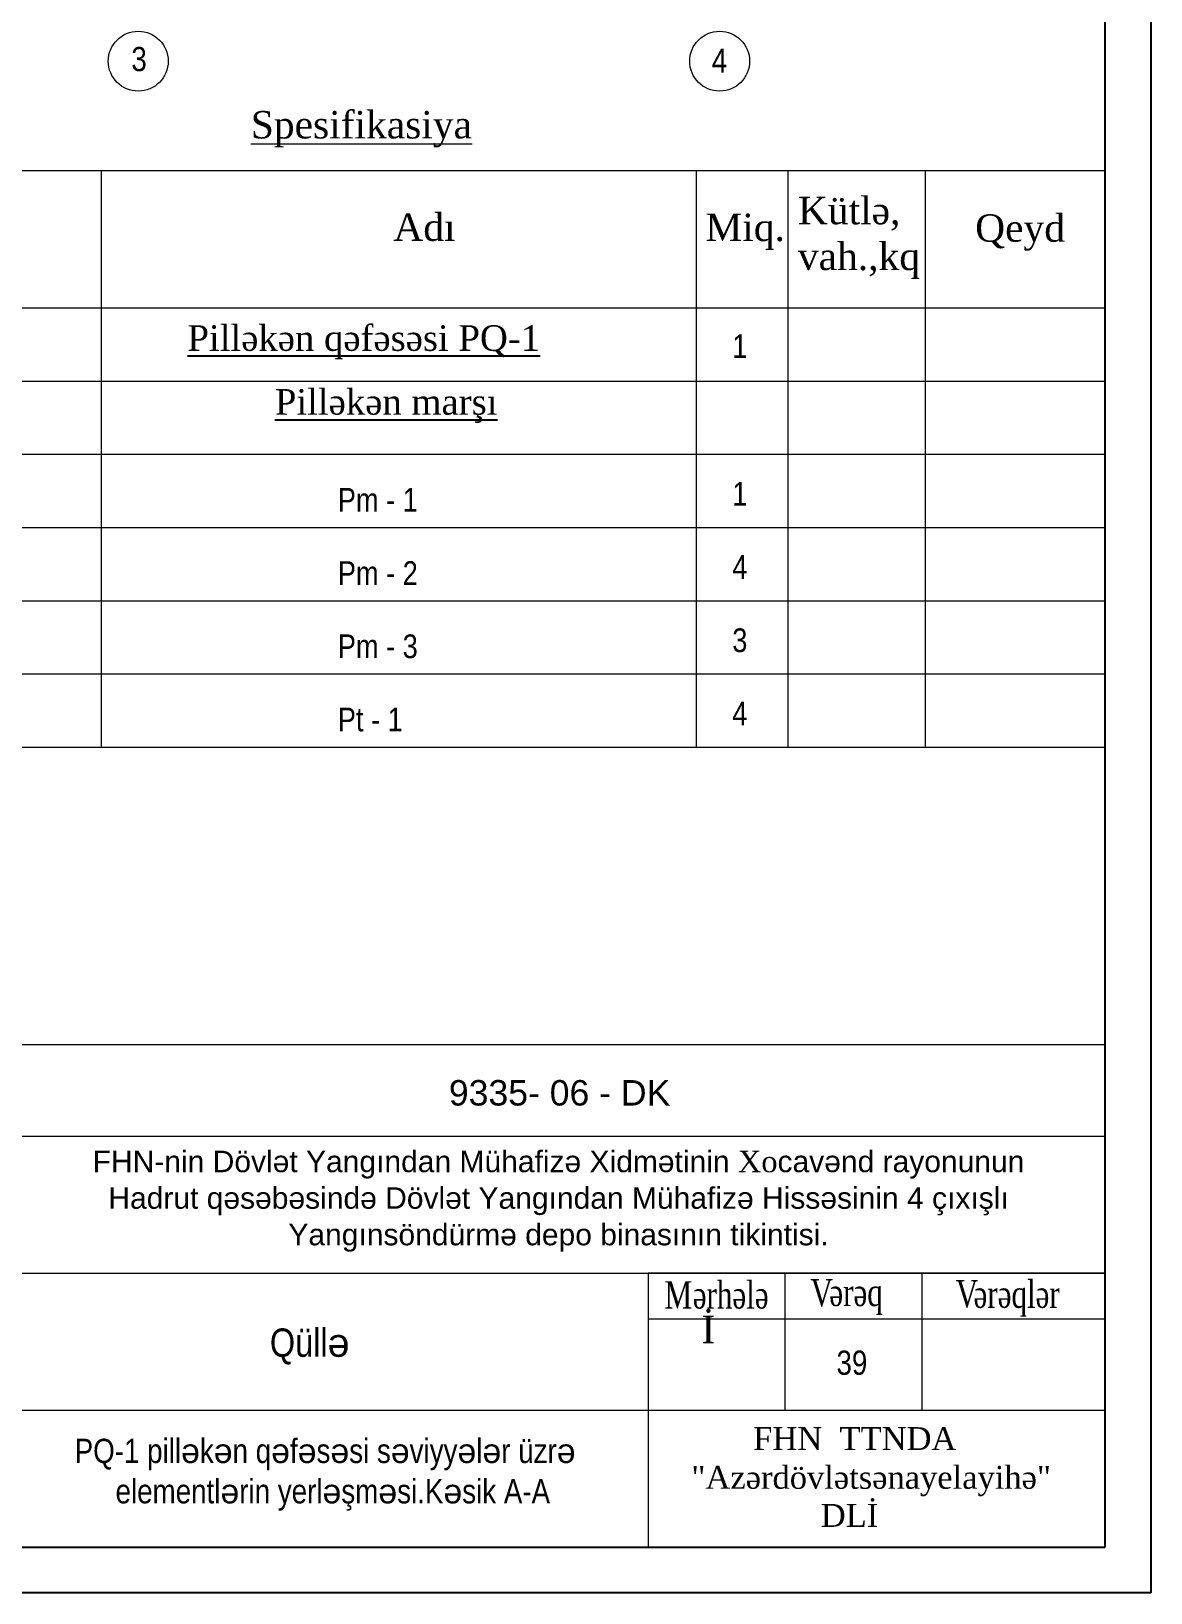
# Model space of a CAD drawing. Header units: millimetres. Extents: x -149347 to 251215, y -2929184 to -2541447.
# Drawn here: x 178902 to 190456, y -2580606 to -2564484 of the extents above; entities that cross this region are included whole.
import ezdxf

# ---------------------------------------------------------------- set-up
doc = ezdxf.new("R2010")
doc.units = ezdxf.units.MM
for name, color, linetype, lineweight in [('cedvel  0.09', 7, 'Continuous', 13), ('Text blocks_Ном._пера__1', 7, 'Continuous', 15), ('перегородка', 130, 'Continuous', 20)]:
    doc.layers.add(name, color=color, linetype=linetype, lineweight=lineweight)
doc.styles.add('400', font='times.ttf', dxfattribs={"width": 0.75, "height": 300})
doc.styles.add('Arial', font='arial.ttf')
doc.styles.get("Standard").update_dxf_attribs({"font": 'times.ttf'})
doc.styles.add('style6', font='ARIALN.TTF', dxfattribs={"height": 300})
doc.styles.add('Times New  Roman', font='times.ttf')
doc.styles.add('Times New Roman', font='times.ttf')

# ---------------------------------------------------------------- blocks, each defined once
blk = doc.blocks.new('mekteb')
at = {"color": 0, "lineweight": 25}
for p, q in [((139843, -1821466), (139843, -1849866)), ((139843, -1849866), (99643, -1849866))]:
    blk.add_line(p, q, dxfattribs=at)
at = {"color": 0, "lineweight": 25, "ltscale": 15}
for p, q in [((139343, -1849366), (139343, -1821966)), ((101643, -1849366), (139343, -1849366))]:
    blk.add_line(p, q, dxfattribs=at)
at = {"linetype": 'Continuous', "lineweight": 15}
for p, q in [((120843, -1844866), (139343, -1844866)), ((120843, -1846366), (139343, -1846366)), ((135843, -1847866), (135843, -1846366)), ((137343, -1847866), (137343, -1846366)), ((134343, -1846866), (139343, -1846866)), ((120843, -1847866), (139343, -1847866)), ((120843, -1849366), (139343, -1849366))]:
    blk.add_line(p, q, dxfattribs=at)
for points in [[(120843, -1849366), (139343, -1849366), (139343, -1843866), (120843, -1843866)], [(134343, -1849366), (139343, -1849366), (139343, -1846366), (134343, -1846366)]]:
    blk.add_lwpolyline(points, close=True, dxfattribs=at)
at = {"lineweight": 25, "ltscale": 15, "style": '400', "width": 0.75}
for s, p in [(' M', (134437, -1846755)), ('ərhələ', (134831, -1846755)), ('V', (136119, -1846732)), ('ərəq', (136326, -1846728)), ('   V', (137454, -1846743)), ('ərəqlər', (137904, -1846747))]:
    blk.add_text(s, height=300, dxfattribs=at).set_placement(p)
at = {"lineweight": 25, "ltscale": 15, "attachment_point": 1, "style": 'Times New Roman'}
for s, insert, char_height, width in [('{\\fTimes New Roman|b0|i0|c238|p18;\\H0.42397x;İ\\fTimes New Roman|b0|i0|c186|p18;\\H2.3586x;      }', (134926, -1846834), 707.62, 10102.13), ('"{\\fTimes New Roman|b0|i0|c238|p18;Azərdövlətsənayelayihə"\\P              } {\\fTimes New Roman|b0|i0|c238|p18;DLİ}', (134816, -1848478), 250, 8698.57)]:
    blk.add_mtext(s, dxfattribs=dict(at, insert=insert, char_height=char_height, width=width))
at = {"lineweight": 25, "insert": (130203, -1846973), "char_height": 310, "width": 5486.13, "attachment_point": 1, "style": 'style6'}
blk.add_mtext('{\\C0;Q\\fArial Narrow|b0|i0|c238|p34;üll\\fArial|b0|i0|c0|p34;ə}', dxfattribs=at)
at = {"lineweight": 25, "ltscale": 15, "insert": (135115, -1848053), "char_height": 250, "attachment_point": 1, "style": 'Times New Roman'}
blk.add_mtext('  {\\fTimes New Roman|b0|i0|c238|p18;  FHN  TTNDA}', dxfattribs=at)
at = {"layer": 'Text blocks_Ном._пера__1', "linetype": 'Continuous', "lineweight": 25, "insert": (128266, -1845580), "char_height": 235, "width": 10191.85, "attachment_point": 4, "line_spacing_factor": 1.021551, "style": 'Arial'}
blk.add_mtext('\\pxqc;{\\fArial|b0|i0|c238|p34;\\C256;FHN-nin Dövlət Yangından Mühafizə Xidmətinin \\fTimes New Roman|b0|i0|c204|p18;Xo\\fArial|b0|i0|c238|p34;cavənd rayonunun Hadrut qəsəbəsində Dövlət Yangından Mühafizə Hissəsinin 4 çıxışlı Yangınsöndürmə depo binasının tikintisi.}', dxfattribs=at)
at = {"layer": 'перегородка', "lineweight": 30, "insert": (132162, -1844536), "char_height": 441.245, "width": 6524.89, "attachment_point": 7, "style": 'Arial'}
blk.add_mtext('{\\fArial|b0|i0|c238|p34;\\H0.63158x;\\C7;9335\\fArial|b0|i0|c204|p34;- \\fArial|b0|i0|c238|p34;06\\fArial|b0|i0|c204|p34; - DK}', dxfattribs=at)

msp = doc.modelspace()

# ---------------------------------------------------------------- linework, layer by layer
at = {"lineweight": 20}
for p, q in [((189984.58401, -2565926.69318), (172538.86565, -2565926.69318)), ((179624.97254, -2565926.69318), (179624.97254, -2567343.91456)), ((185766.26518, -2565926.69318), (185766.26518, -2567343.91456)), ((186711.07943, -2565926.69318), (186711.07943, -2567343.91456)), ((188128.30081, -2565926.69318), (188128.30081, -2567343.91456)), ((189984.58401, -2565926.69318), (189984.58401, -2567343.91456)), ((189984.58401, -2567343.91456), (172538.86565, -2567343.91456)), ((179624.97254, -2567343.91456), (179624.97254, -2571879.02297)), ((185766.26518, -2567343.91456), (185766.26518, -2571879.02297)), ((186711.07943, -2567343.91456), (186711.07943, -2571879.02297)), ((188128.30081, -2567343.91456), (188128.30081, -2571879.02297)), ((189984.58401, -2567343.91456), (189984.58401, -2571879.02297)), ((189984.58401, -2568099.76596), (172538.86565, -2568099.76596))]:
    msp.add_line(p, q, dxfattribs=at)
at = {"color": 231, "lineweight": 15, "ltscale": 50}
for centre in [(180007.04958, -2564793.56528), (186007.04958, -2564793.56528)]:
    msp.add_circle(centre, 309.16622, dxfattribs=at)
at = {"layer": 'cedvel  0.09', "lineweight": 20}
for p, q in [((189984.58401, -2568855.61736), (172538.86565, -2568855.61736)), ((189984.58401, -2569611.46877), (172538.86565, -2569611.46877)), ((189984.58401, -2570367.32017), (172538.86565, -2570367.32017)), ((189984.58401, -2571123.17157), (172538.86565, -2571123.17157)), ((189984.58401, -2571879.02297), (172538.86565, -2571879.02297))]:
    msp.add_line(p, q, dxfattribs=at)

# ---------------------------------------------------------------- block references
at = {"lineweight": 15, "xscale": 0.9430204144289575, "yscale": 0.9430204144289575, "zscale": 0.9430204144289575}
msp.add_blockref('mekteb', (58581.10742, -836144.44384), dxfattribs=at)

# ---------------------------------------------------------------- texts
at = {"color": 231, "lineweight": 15, "ltscale": 50, "char_height": 250, "attachment_point": 1, "style": 'style6'}
for s, insert in [('3', (179935.85836, -2564646.50582)), ('4', (185925.25358, -2564662.73273))]:
    msp.add_mtext_dynamic_manual_height_columns(s, width=157.5516269, gutter_width=12.5, heights=[0], dxfattribs=dict(at, insert=insert))
at = {"color": 7, "lineweight": 5, "ltscale": 15, "char_height": 283.4442757, "width": 998.1002779, "attachment_point": 1, "style": 'Times New  Roman'}
for s, insert in [('{\\fTimes New Roman|b0|i0|c238|p18;\\LSpesifikasiya}', (181168.32873, -2565307.79552)), ('{\\fTimes New Roman|b0|i0|c238|p18;Kütlə,\\Pvah.,kq}', (186814.71143, -2566194.07034)), ('{\\fTimes New Roman|b0|i0|c238|p18;Adı}', (182639.44378, -2566365.27839)), ('{\\fTimes New Roman|b0|i0|c238|p18;Miq.}', (185860.17922, -2566366.77958)), ('{\\fTimes New Roman|b0|i0|c238|p18;Qeyd}', (188644.0333, -2566374.43412))]:
    msp.add_mtext(s, dxfattribs=dict(at, insert=insert))
at = {"lineweight": 25, "char_height": 377.9257009, "width": 5478.8458114, "attachment_point": 1}
for s, insert in [('{\\fTimes New Roman|b0|i0|c238|p18;\\H0.7x;\\LPilləkən qəfəsəsi PQ-1}', (180514.427, -2567519.80456)), ('{\\fTimes New Roman|b0|i0|c238|p18;\\H0.7x;\\LPilləkən marşı \\H1.0714x; \\H1.3333x;\\l  }', (181416.3511, -2568178.93413))]:
    msp.add_mtext(s, dxfattribs=dict(at, insert=insert))
at = {"lineweight": 40, "char_height": 244.6137223, "attachment_point": 1, "style": 'style6'}
for s, insert, width in [('{\\fArial Narrow|b0|i0|c238|p34;1   }', (186137.39981, -2567613.92722), 11935.6937461), ('{\\fArial Narrow|b0|i0|c238|p34;1 }', (186137.39981, -2569137.73882), 11935.6937461), ('{\\fArial Narrow|b0|i0|c238|p34;Pm - 1   }', (182066.49356, -2569200.51152), 2665.3135037), ('{\\fArial Narrow|b0|i0|c238|p34;Pm - 2   }', (182066.49356, -2569956.36292), 2665.3135037), ('{\\fArial Narrow|b0|i0|c238|p34;4 }', (186137.39981, -2569893.59022), 11935.6937461), ('{\\fArial Narrow|b0|i0|c238|p34;Pm - 3   }', (182066.49356, -2570712.21432), 2665.3135037), ('{\\fArial Narrow|b0|i0|c238|p34;3}', (186137.39981, -2570649.44162), 11935.6937461), ('{\\fArial Narrow|b0|i0|c238|p34;4}', (186137.39981, -2571405.29302), 11935.6937461), ('{\\fArial Narrow|b0|i0|c238|p34;Pt - 1   }', (182066.49356, -2571468.06573), 2665.3135037)]:
    msp.add_mtext(s, dxfattribs=dict(at, insert=insert, width=width))
at = {"color": 1, "lineweight": 13, "insert": (186989.89036, -2578232.63699), "char_height": 300, "width": 8219.7560505, "attachment_point": 5, "style": 'style6'}
msp.add_mtext('{\\fArial Narrow|b0|i0|c238|p34;        \\H0.83333x;39}', dxfattribs=at)
at = {"lineweight": 15, "insert": (173066.28332, -2579016.50195), "char_height": 260, "width": 16702.7405296, "attachment_point": 1, "style": 'style6'}
msp.add_mtext('\\pxqc;{\\fArial Narrow|b0|i0|c238|p34;\\H0.96154x;          \\fArial Narrow|b0|i0|c204|p34;  \\fArial Narrow|b0|i0|c238|p34; \\fArial Narrow|b0|i0|c204|p34;PQ-1 \\fArial Narrow|b0|i0|c238|p34;pill\\fArial|b0|i0|c0|p34;ə\\fArial Narrow|b0|i0|c238|p34;k\\fArial|b0|i0|c0|p34;ə\\fArial Narrow|b0|i0|c238|p34;n q\\fArial|b0|i0|c0|p34;ə\\fArial Narrow|b0|i0|c238|p34;f\\fArial|b0|i0|c0|p34;ə\\fArial Narrow|b0|i0|c238|p34;s\\fArial|b0|i0|c238|p34;ə\\fArial Narrow|b0|i0|c238|p34;si s\\fArial|b0|i0|c0|p34;ə\\fArial Narrow|b0|i0|c238|p34;viyy\\fArial|b0|i0|c0|p34;ə\\fArial Narrow|b0|i0|c238|p34;l\\fArial|b0|i0|c0|p34;ə\\fArial Narrow|b0|i0|c238|p34;r üzr\\fArial|b0|i0|c0|p34;ə\\fArial Narrow|b0|i0|c238|p34;             \\P               elementl\\fArial|b0|i0|c0|p34;ə\\fArial Narrow|b0|i0|c238|p34;rin yerl\\fArial|b0|i0|c0|p34;ə\\fArial Narrow|b0|i0|c238|p34;şm\\fArial|b0|i0|c0|p34;ə\\fArial Narrow|b0|i0|c238|p34;si.K\\fArial|b0|i0|c238|p34;ə\\fArial Narrow|b0|i0|c238|p34;sik A-A}', dxfattribs=at)

doc.saveas('drawing.dxf')
